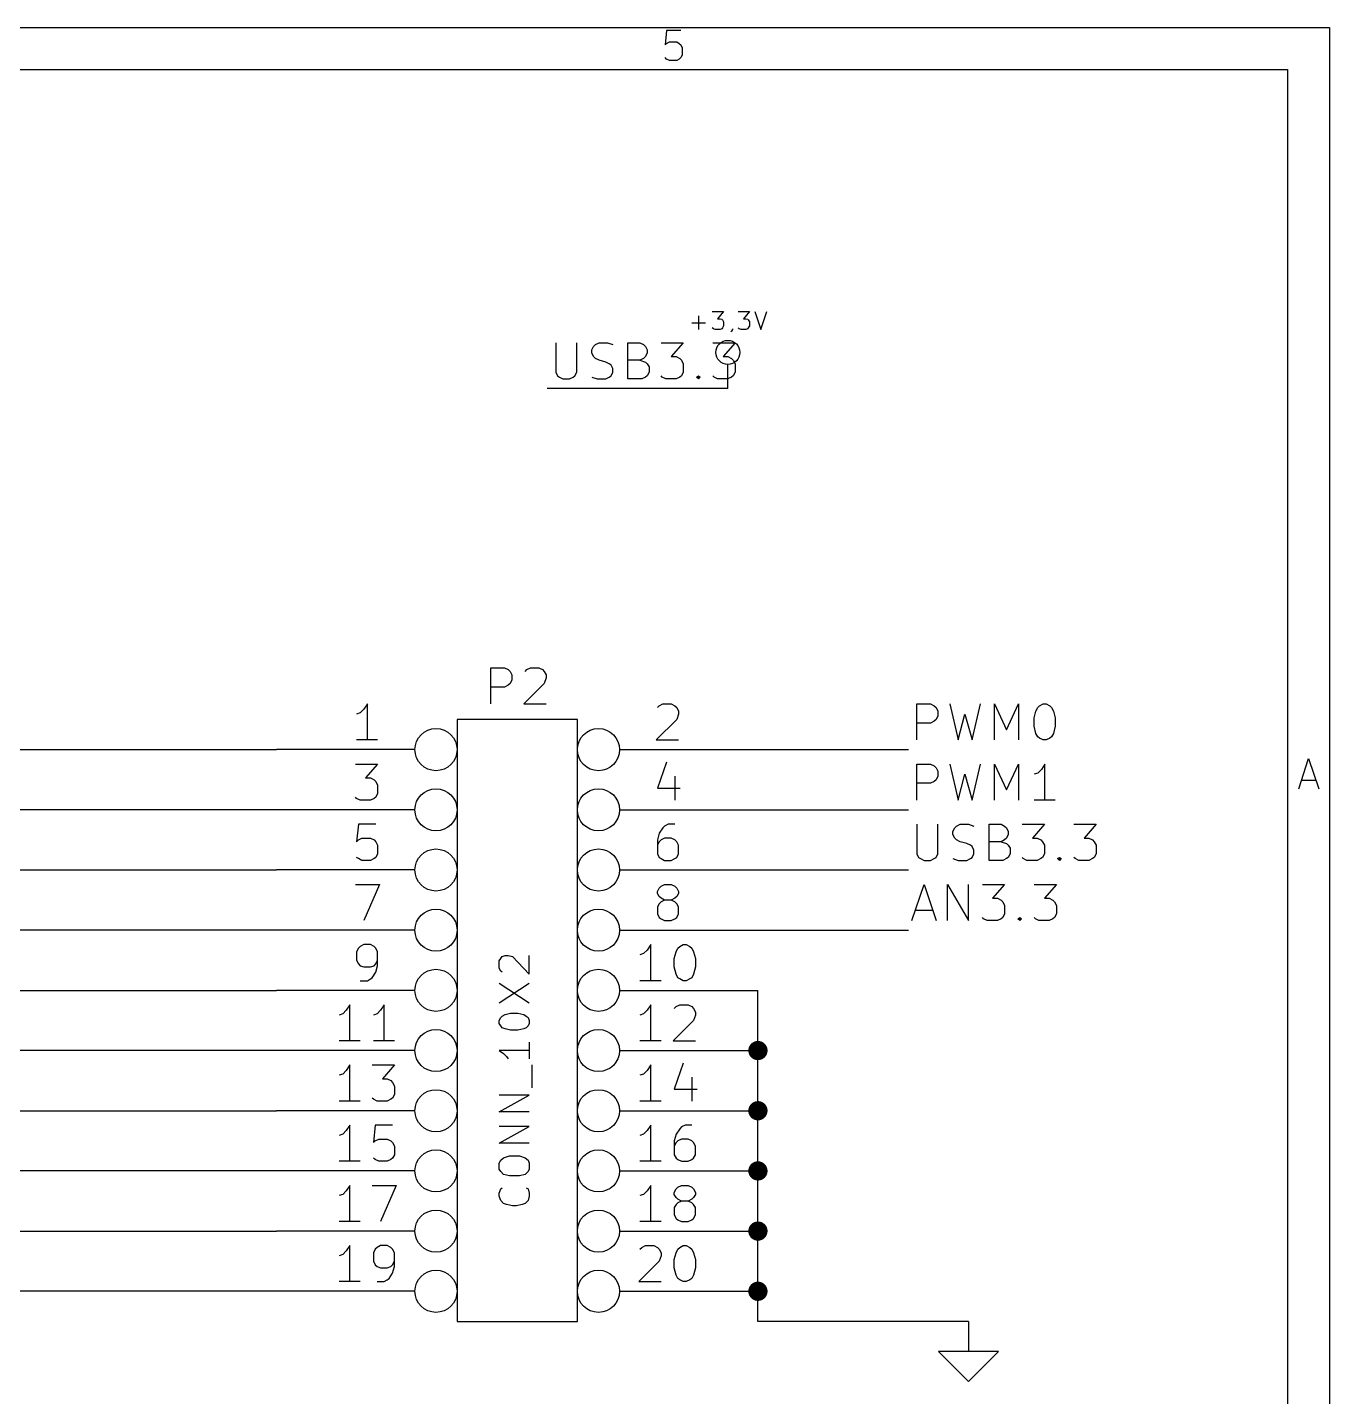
# Model space of a CAD drawing. Extents: x 4000 to 113000, y 4000 to 78670.
# Drawn here: x 91360 to 113000, y 55920 to 78670 of the extents above; entities that cross this region are included whole.
import ezdxf

# ---------------------------------------------------------------- set-up
doc = ezdxf.new("R2010")
doc.units = 0
doc.layers.add('BLACK', color=1, linetype='CONTINUOUS')

msp = doc.modelspace()

# ---------------------------------------------------------------- linework, layer by layer
at = {"layer": 'BLACK'}
for p, q in [((4000, 78670), (113000, 78670)), ((101980, 78620), (101960, 78380)), ((102220, 78620), (101980, 78620)), ((113000, 78670), (113000, 4000)), ((101960, 78380), (101980, 78400)), ((101980, 78400), (102030, 78430)), ((102030, 78430), (102150, 78430)), ((102150, 78430), (102190, 78400)), ((102190, 78400), (102220, 78380)), ((102220, 78380), (102240, 78330)), ((102240, 78330), (102240, 78210)), ((101980, 78140), (101960, 78170)), ((102030, 78120), (101980, 78140)), ((102150, 78120), (102030, 78120)), ((102190, 78140), (102150, 78120)), ((102220, 78170), (102190, 78140)), ((102240, 78210), (102220, 78170)), ((4700, 77970), (112300, 77970)), ((112300, 77970), (112300, 4700)), ((102740, 73950), (102930, 73950)), ((102930, 73950), (102830, 73830)), ((103170, 73950), (103360, 73950)), ((103360, 73950), (103260, 73830)), ((103450, 73950), (103550, 73650)), ((103550, 73650), (103650, 73950)), ((102400, 73760), (102630, 73760)), ((102520, 73650), (102520, 73880)), ((102830, 73830), (102870, 73830)), ((102870, 73830), (102900, 73820)), ((102900, 73820), (102910, 73810)), ((102910, 73810), (102930, 73780)), ((102930, 73710), (102910, 73680)), ((102930, 73780), (102930, 73710)), ((103260, 73830), (103300, 73830)), ((103300, 73830), (103330, 73820)), ((103330, 73820), (103340, 73810)), ((103340, 73810), (103360, 73780)), ((103360, 73710), (103340, 73680)), ((103360, 73780), (103360, 73710)), ((102760, 73660), (102740, 73680)), ((102790, 73650), (102760, 73660)), ((102870, 73650), (102790, 73650)), ((102900, 73660), (102870, 73650)), ((102910, 73680), (102900, 73660)), ((103060, 73620), (103050, 73610)), ((103080, 73650), (103060, 73620)), ((103080, 73660), (103080, 73650)), ((103190, 73660), (103170, 73680)), ((103220, 73650), (103190, 73660)), ((103300, 73650), (103220, 73650)), ((103330, 73660), (103300, 73650)), ((103340, 73680), (103330, 73660)), ((100140, 73430), (100140, 72940)), ((100490, 72940), (100490, 73430)), ((100740, 73310), (100770, 73370)), ((100740, 73260), (100740, 73310)), ((100770, 73200), (100740, 73260)), ((100770, 73370), (100800, 73400)), ((100800, 73400), (100860, 73430)), ((100860, 73430), (101000, 73430)), ((101000, 73430), (101090, 73400)), ((101340, 72830), (101340, 73430)), ((101340, 73430), (101540, 73430)), ((101540, 73430), (101600, 73400)), ((101600, 73400), (101630, 73370)), ((101630, 73370), (101660, 73310)), ((101660, 73260), (101630, 73200)), ((101660, 73310), (101660, 73260)), ((101890, 73430), (102260, 73430)), ((102260, 73430), (102060, 73200)), ((102750, 73430), (103120, 73430)), ((103120, 73430), (102920, 73200)), ((100800, 73170), (100770, 73200)), ((100860, 73140), (100800, 73170)), ((100970, 73110), (100860, 73140)), ((101030, 73080), (100970, 73110)), ((101060, 73060), (101030, 73080)), ((101090, 73000), (101060, 73060)), ((101540, 73140), (101340, 73140)), ((101600, 73170), (101540, 73140)), ((101540, 73140), (101630, 73110)), ((101630, 73200), (101600, 73170)), ((101630, 73110), (101660, 73080)), ((101660, 73080), (101690, 73030)), ((101690, 73030), (101690, 72940)), ((102060, 73200), (102140, 73200)), ((102140, 73200), (102200, 73170)), ((102200, 73170), (102230, 73140)), ((102230, 73140), (102260, 73080)), ((102260, 73080), (102260, 72940)), ((102920, 73200), (103000, 73200)), ((103000, 73200), (103060, 73170)), ((103000, 72670), (103000, 73070)), ((103060, 73170), (103090, 73140)), ((103090, 73140), (103120, 73080)), ((103120, 73080), (103120, 72940)), ((100140, 72940), (100170, 72880)), ((100170, 72880), (100200, 72860)), ((100200, 72860), (100260, 72830)), ((100260, 72830), (100370, 72830)), ((100370, 72830), (100430, 72860)), ((100430, 72860), (100460, 72880)), ((100460, 72880), (100490, 72940)), ((100740, 72860), (100830, 72830)), ((100830, 72830), (100970, 72830)), ((100970, 72830), (101030, 72860)), ((101030, 72860), (101060, 72880)), ((101060, 72880), (101090, 72940)), ((101090, 72940), (101090, 73000)), ((101570, 72830), (101340, 72830)), ((101630, 72860), (101570, 72830)), ((101660, 72880), (101630, 72860)), ((101690, 72940), (101660, 72880)), ((101910, 72860), (101890, 72880)), ((101970, 72830), (101910, 72860)), ((102140, 72830), (101970, 72830)), ((102200, 72860), (102140, 72830)), ((102230, 72880), (102200, 72860)), ((102260, 72940), (102230, 72880)), ((102480, 72860), (102510, 72880)), ((102510, 72830), (102480, 72860)), ((102510, 72880), (102540, 72860)), ((102510, 72880), (102510, 72830)), ((102540, 72860), (102510, 72830)), ((102770, 72860), (102750, 72880)), ((102830, 72830), (102770, 72860)), ((103000, 72830), (102830, 72830)), ((103060, 72860), (103000, 72830)), ((103090, 72880), (103060, 72860)), ((103120, 72940), (103090, 72880)), ((103000, 72670), (100000, 72670)), ((99060, 67430), (99060, 68030)), ((99060, 68030), (99290, 68030)), ((99290, 68030), (99350, 68000)), ((99660, 68000), (99720, 68030)), ((99720, 68030), (99860, 68030)), ((99860, 68030), (99920, 68000)), ((99350, 68000), (99380, 67970)), ((99380, 67970), (99410, 67910)), ((99410, 67830), (99380, 67770)), ((99410, 67910), (99410, 67830)), ((99630, 67970), (99660, 68000)), ((99920, 68000), (99950, 67970)), ((99950, 67970), (99980, 67910)), ((99980, 67860), (99950, 67770)), ((99980, 67910), (99980, 67860)), ((99290, 67710), (99060, 67710)), ((99350, 67740), (99290, 67710)), ((99380, 67770), (99350, 67740)), ((99950, 67770), (99610, 67430)), ((96950, 67340), (96890, 67280)), ((97010, 67430), (96950, 67340)), ((97010, 66830), (97010, 67430)), ((99610, 67430), (99980, 67430)), ((101830, 67370), (101860, 67400)), ((101860, 67400), (101920, 67430)), ((101920, 67430), (102060, 67430)), ((102060, 67430), (102120, 67400)), ((102120, 67400), (102150, 67370)), ((102150, 67370), (102180, 67310)), ((106140, 66830), (106140, 67430)), ((106140, 67430), (106370, 67430)), ((106370, 67430), (106430, 67400)), ((106430, 67400), (106460, 67370)), ((106460, 67370), (106490, 67310)), ((106690, 67430), (106830, 66830)), ((107060, 66830), (107200, 67430)), ((107430, 66830), (107430, 67430)), ((107430, 67430), (107630, 67000)), ((107630, 67000), (107830, 67430)), ((107830, 67430), (107830, 66830)), ((108120, 67310), (108150, 67370)), ((108150, 67370), (108180, 67400)), ((108180, 67400), (108240, 67430)), ((108240, 67430), (108290, 67430)), ((108290, 67430), (108350, 67400)), ((108350, 67400), (108380, 67370)), ((108380, 67370), (108410, 67310)), ((96890, 67280), (96830, 67260)), ((98500, 67170), (98500, 57170)), ((100500, 67170), (98500, 67170)), ((100500, 57170), (100500, 67170)), ((102150, 67170), (101810, 66830)), ((102180, 67260), (102150, 67170)), ((102180, 67310), (102180, 67260)), ((106430, 67140), (106370, 67110)), ((106460, 67170), (106430, 67140)), ((106490, 67230), (106460, 67170)), ((106490, 67310), (106490, 67230)), ((106830, 66830), (106940, 67260)), ((106940, 67260), (107060, 66830)), ((108090, 67200), (108120, 67310)), ((108090, 67060), (108090, 67200)), ((108410, 67310), (108440, 67200)), ((108440, 67200), (108440, 67060)), ((106370, 67110), (106140, 67110)), ((108120, 66940), (108090, 67060)), ((108150, 66880), (108120, 66940)), ((108410, 66940), (108380, 66880)), ((108440, 67060), (108410, 66940)), ((78000, 66670), (95500, 66670)), ((97800, 66670), (95500, 66670)), ((97180, 66830), (96830, 66830)), ((101200, 66670), (103500, 66670)), ((101810, 66830), (102180, 66830)), ((103500, 66670), (106000, 66670)), ((108180, 66860), (108150, 66880)), ((108240, 66830), (108180, 66860)), ((108290, 66830), (108240, 66830)), ((108350, 66860), (108290, 66830)), ((108380, 66880), (108350, 66860)), ((96810, 66430), (97180, 66430)), ((97180, 66430), (96980, 66200)), ((101980, 66460), (101830, 66030)), ((106140, 65830), (106140, 66430)), ((106140, 66430), (106370, 66430)), ((106370, 66430), (106430, 66400)), ((106690, 66430), (106830, 65830)), ((107060, 65830), (107200, 66430)), ((107430, 65830), (107430, 66430)), ((107430, 66430), (107630, 66000)), ((107630, 66000), (107830, 66430)), ((107830, 66430), (107830, 65830)), ((108270, 66430), (108210, 66340)), ((108270, 65830), (108270, 66430)), ((112490, 66020), (112650, 66520)), ((112650, 66520), (112820, 66020)), ((102120, 66230), (102120, 65830)), ((106430, 66400), (106460, 66370)), ((106460, 66370), (106490, 66310)), ((106490, 66230), (106460, 66170)), ((106490, 66310), (106490, 66230)), ((106830, 65830), (106940, 66260)), ((106940, 66260), (107060, 65830)), ((108150, 66280), (108090, 66260)), ((108210, 66340), (108150, 66280)), ((96980, 66200), (97060, 66200)), ((97060, 66200), (97120, 66170)), ((97120, 66170), (97150, 66140)), ((97150, 66140), (97180, 66080)), ((97180, 66080), (97180, 65940)), ((101830, 66030), (102210, 66030)), ((106370, 66110), (106140, 66110)), ((106430, 66140), (106370, 66110)), ((106460, 66170), (106430, 66140)), ((112540, 66160), (112770, 66160)), ((96830, 65860), (96810, 65880)), ((96890, 65830), (96830, 65860)), ((97060, 65830), (96890, 65830)), ((97120, 65860), (97060, 65830)), ((97150, 65880), (97120, 65860)), ((97180, 65940), (97150, 65880)), ((108440, 65830), (108090, 65830)), ((95500, 65670), (78500, 65670)), ((97800, 65670), (95500, 65670)), ((101200, 65670), (103500, 65670)), ((103500, 65670), (106000, 65670)), ((96860, 65430), (96830, 65140)), ((97150, 65430), (96860, 65430)), ((101920, 65370), (101860, 65280)), ((101950, 65400), (101920, 65370)), ((102010, 65430), (101950, 65400)), ((102120, 65430), (102010, 65430)), ((106140, 65430), (106140, 64940)), ((106490, 64940), (106490, 65430)), ((106740, 65310), (106770, 65370)), ((106740, 65260), (106740, 65310)), ((106770, 65370), (106800, 65400)), ((106800, 65400), (106860, 65430)), ((106860, 65430), (107000, 65430)), ((107000, 65430), (107090, 65400)), ((107340, 64830), (107340, 65430)), ((107340, 65430), (107540, 65430)), ((107540, 65430), (107600, 65400)), ((107600, 65400), (107630, 65370)), ((107630, 65370), (107660, 65310)), ((107660, 65310), (107660, 65260)), ((107890, 65430), (108260, 65430)), ((108260, 65430), (108060, 65200)), ((108750, 65430), (109120, 65430)), ((109120, 65430), (108920, 65200)), ((96830, 65140), (96860, 65170)), ((96860, 65170), (96920, 65200)), ((96920, 65200), (97060, 65200)), ((97060, 65200), (97120, 65170)), ((97120, 65170), (97150, 65140)), ((97150, 65140), (97180, 65080)), ((97180, 65080), (97180, 64940)), ((101860, 65280), (101830, 65170)), ((101830, 65170), (101830, 64940)), ((101860, 65140), (101830, 65080)), ((101890, 65170), (101860, 65140)), ((101950, 65200), (101890, 65170)), ((102060, 65200), (101950, 65200)), ((102120, 65170), (102060, 65200)), ((102150, 65140), (102120, 65170)), ((102180, 65080), (102150, 65140)), ((102180, 64940), (102180, 65080)), ((106770, 65200), (106740, 65260)), ((106800, 65170), (106770, 65200)), ((106860, 65140), (106800, 65170)), ((106970, 65110), (106860, 65140)), ((107030, 65080), (106970, 65110)), ((107060, 65060), (107030, 65080)), ((107540, 65140), (107340, 65140)), ((107600, 65170), (107540, 65140)), ((107540, 65140), (107630, 65110)), ((107630, 65200), (107600, 65170)), ((107660, 65260), (107630, 65200)), ((107630, 65110), (107660, 65080)), ((107660, 65080), (107690, 65030)), ((108060, 65200), (108140, 65200)), ((108140, 65200), (108200, 65170)), ((108200, 65170), (108230, 65140)), ((108230, 65140), (108260, 65080)), ((108260, 65080), (108260, 64940)), ((108920, 65200), (109000, 65200)), ((109000, 65200), (109060, 65170)), ((109060, 65170), (109090, 65140)), ((109090, 65140), (109120, 65080)), ((109120, 65080), (109120, 64940)), ((96860, 64860), (96830, 64880)), ((96920, 64830), (96860, 64860)), ((97120, 64860), (97060, 64830)), ((97150, 64880), (97120, 64860)), ((97180, 64940), (97150, 64880)), ((101830, 64940), (101860, 64880)), ((101860, 64880), (101890, 64860)), ((101890, 64860), (101950, 64830)), ((102060, 64830), (102120, 64860)), ((102120, 64860), (102150, 64880)), ((102150, 64880), (102180, 64940)), ((106140, 64940), (106170, 64880)), ((106170, 64880), (106200, 64860)), ((106200, 64860), (106260, 64830)), ((106370, 64830), (106430, 64860)), ((106430, 64860), (106460, 64880)), ((106460, 64880), (106490, 64940)), ((106740, 64860), (106830, 64830)), ((106970, 64830), (107030, 64860)), ((107030, 64860), (107060, 64880)), ((107090, 65000), (107060, 65060)), ((107060, 64880), (107090, 64940)), ((107090, 64940), (107090, 65000)), ((107630, 64860), (107570, 64830)), ((107660, 64880), (107630, 64860)), ((107690, 64940), (107660, 64880)), ((107690, 65030), (107690, 64940)), ((107910, 64860), (107890, 64880)), ((107970, 64830), (107910, 64860)), ((108200, 64860), (108140, 64830)), ((108230, 64880), (108200, 64860)), ((108260, 64940), (108230, 64880)), ((108480, 64860), (108510, 64880)), ((108510, 64830), (108480, 64860)), ((108510, 64880), (108540, 64860)), ((108510, 64880), (108510, 64830)), ((108540, 64860), (108510, 64830)), ((108770, 64860), (108750, 64880)), ((108830, 64830), (108770, 64860)), ((109060, 64860), (109000, 64830)), ((109090, 64880), (109060, 64860)), ((109120, 64940), (109090, 64880)), ((79000, 64670), (95500, 64670)), ((97800, 64670), (95500, 64670)), ((97060, 64830), (96920, 64830)), ((101200, 64670), (103500, 64670)), ((101950, 64830), (102060, 64830)), ((103500, 64670), (106000, 64670)), ((106260, 64830), (106370, 64830)), ((106830, 64830), (106970, 64830)), ((107570, 64830), (107340, 64830)), ((108140, 64830), (107970, 64830)), ((109000, 64830), (108830, 64830)), ((96810, 64430), (97210, 64430)), ((97210, 64430), (96950, 63830)), ((101860, 64370), (101890, 64400)), ((101890, 64400), (101950, 64430)), ((101950, 64430), (102060, 64430)), ((102060, 64430), (102120, 64400)), ((102120, 64400), (102150, 64370)), ((106060, 63830), (106260, 64430)), ((106260, 64430), (106460, 63830)), ((106650, 63830), (106650, 64430)), ((106650, 64430), (107000, 63830)), ((107000, 63830), (107000, 64430)), ((107230, 64430), (107600, 64430)), ((107600, 64430), (107400, 64200)), ((108090, 64430), (108460, 64430)), ((108460, 64430), (108260, 64200)), ((101830, 64310), (101860, 64370)), ((101830, 64280), (101830, 64310)), ((101860, 64230), (101830, 64280)), ((101890, 64200), (101860, 64230)), ((101950, 64170), (101890, 64200)), ((101950, 64170), (101890, 64140)), ((102060, 64170), (101950, 64170)), ((102120, 64200), (102060, 64170)), ((102120, 64140), (102060, 64170)), ((102150, 64230), (102120, 64200)), ((102150, 64370), (102180, 64310)), ((102180, 64280), (102150, 64230)), ((102180, 64310), (102180, 64280)), ((107400, 64200), (107480, 64200)), ((107480, 64200), (107540, 64170)), ((107540, 64170), (107570, 64140)), ((108260, 64200), (108340, 64200)), ((108340, 64200), (108400, 64170)), ((108400, 64170), (108430, 64140)), ((101860, 64110), (101830, 64060)), ((101830, 64060), (101830, 63940)), ((101830, 63940), (101860, 63880)), ((101890, 64140), (101860, 64110)), ((102150, 64110), (102120, 64140)), ((102180, 64060), (102150, 64110)), ((102150, 63880), (102180, 63940)), ((102180, 63940), (102180, 64060)), ((106110, 64000), (106400, 64000)), ((107570, 64140), (107600, 64080)), ((107600, 63940), (107570, 63880)), ((107600, 64080), (107600, 63940)), ((108430, 64140), (108460, 64080)), ((108460, 63940), (108430, 63880)), ((108460, 64080), (108460, 63940)), ((101860, 63880), (101890, 63860)), ((101890, 63860), (101950, 63830)), ((101950, 63830), (102060, 63830)), ((102060, 63830), (102120, 63860)), ((102120, 63860), (102150, 63880)), ((107250, 63860), (107230, 63880)), ((107310, 63830), (107250, 63860)), ((107480, 63830), (107310, 63830)), ((107540, 63860), (107480, 63830)), ((107570, 63880), (107540, 63860)), ((107820, 63860), (107850, 63880)), ((107850, 63830), (107820, 63860)), ((107850, 63880), (107880, 63860)), ((107850, 63880), (107850, 63830)), ((107880, 63860), (107850, 63830)), ((108110, 63860), (108090, 63880)), ((108170, 63830), (108110, 63860)), ((108340, 63830), (108170, 63830)), ((108400, 63860), (108340, 63830)), ((108430, 63880), (108400, 63860)), ((95500, 63670), (79500, 63670)), ((97800, 63670), (95500, 63670)), ((101200, 63670), (103500, 63670)), ((103500, 63670), (106000, 63670)), ((96860, 63370), (96830, 63310)), ((96830, 63310), (96830, 63170)), ((96890, 63400), (96860, 63370)), ((96950, 63430), (96890, 63400)), ((97060, 63430), (96950, 63430)), ((97120, 63400), (97060, 63430)), ((97150, 63370), (97120, 63400)), ((97180, 63310), (97150, 63370)), ((97180, 63080), (97180, 63310)), ((99250, 63230), (99300, 63250)), ((99300, 63250), (99350, 63250)), ((99350, 63250), (99420, 63230)), ((99700, 62940), (99700, 63250)), ((101600, 63280), (101540, 63260)), ((101660, 63340), (101600, 63280)), ((101720, 63430), (101660, 63340)), ((101720, 62830), (101720, 63430)), ((102110, 63200), (102140, 63310)), ((102140, 63310), (102170, 63370)), ((102170, 63370), (102200, 63400)), ((102200, 63400), (102260, 63430)), ((102260, 63430), (102310, 63430)), ((102310, 63430), (102370, 63400)), ((102370, 63400), (102400, 63370)), ((102400, 63370), (102430, 63310)), ((102430, 63310), (102460, 63200)), ((96830, 63170), (96860, 63110)), ((96860, 63110), (96890, 63080)), ((96890, 63080), (96950, 63060)), ((96950, 63060), (97060, 63060)), ((97060, 63060), (97120, 63080)), ((97120, 63080), (97150, 63110)), ((97150, 63110), (97180, 63170)), ((97150, 62970), (97180, 63080)), ((99200, 63160), (99230, 63200)), ((99200, 63040), (99200, 63160)), ((99230, 62990), (99200, 63040)), ((99230, 63200), (99250, 63230)), ((99420, 63230), (99700, 62940)), ((102110, 63060), (102110, 63200)), ((102140, 62940), (102110, 63060)), ((102460, 63060), (102430, 62940)), ((102460, 63200), (102460, 63060)), ((96890, 62830), (97010, 62830)), ((97010, 62830), (97060, 62860)), ((97060, 62860), (97090, 62880)), ((97090, 62880), (97150, 62970)), ((99200, 62460), (99700, 62790)), ((99200, 62790), (99700, 62460)), ((99250, 62970), (99230, 62990)), ((101890, 62830), (101540, 62830)), ((102170, 62880), (102140, 62940)), ((102200, 62860), (102170, 62880)), ((102260, 62830), (102200, 62860)), ((102310, 62830), (102260, 62830)), ((102370, 62860), (102310, 62830)), ((102400, 62880), (102370, 62860)), ((102430, 62940), (102400, 62880)), ((80000, 62670), (95500, 62670)), ((97800, 62670), (95500, 62670)), ((101200, 62670), (103500, 62670)), ((103500, 57170), (103500, 62670)), ((96660, 62340), (96600, 62280)), ((96720, 62430), (96660, 62340)), ((96720, 61830), (96720, 62430)), ((97230, 62340), (97170, 62280)), ((97290, 62430), (97230, 62340)), ((97290, 61830), (97290, 62430)), ((101660, 62340), (101600, 62280)), ((101720, 62430), (101660, 62340)), ((101720, 61830), (101720, 62430)), ((102110, 62370), (102140, 62400)), ((102140, 62400), (102200, 62430)), ((102200, 62430), (102340, 62430)), ((102340, 62430), (102400, 62400)), ((102400, 62400), (102430, 62370)), ((102430, 62370), (102460, 62310)), ((96600, 62280), (96540, 62260)), ((97170, 62280), (97110, 62260)), ((99200, 62170), (99230, 62220)), ((99200, 62120), (99200, 62170)), ((99230, 62080), (99200, 62120)), ((99230, 62220), (99250, 62240)), ((99250, 62240), (99300, 62270)), ((99300, 62270), (99390, 62290)), ((99390, 62290), (99510, 62290)), ((99510, 62290), (99610, 62270)), ((99610, 62270), (99650, 62240)), ((99650, 62240), (99680, 62220)), ((99680, 62220), (99700, 62170)), ((99700, 62120), (99680, 62080)), ((99700, 62170), (99700, 62120)), ((101600, 62280), (101540, 62260)), ((102430, 62170), (102090, 61830)), ((102460, 62260), (102430, 62170)), ((102460, 62310), (102460, 62260)), ((99250, 62050), (99230, 62080)), ((99300, 62030), (99250, 62050)), ((99390, 62010), (99300, 62030)), ((99510, 62010), (99390, 62010)), ((99610, 62030), (99510, 62010)), ((99650, 62050), (99610, 62030)), ((99680, 62080), (99650, 62050)), ((95500, 61670), (80500, 61670)), ((97800, 61670), (95500, 61670)), ((96890, 61830), (96540, 61830)), ((97460, 61830), (97110, 61830)), ((99700, 61670), (99200, 61670)), ((99200, 61670), (99270, 61620)), ((99700, 61810), (99700, 61530)), ((101200, 61670), (103500, 61670)), ((101890, 61830), (101540, 61830)), ((102090, 61830), (102460, 61830)), ((96720, 61430), (96660, 61340)), ((96720, 60830), (96720, 61430)), ((97090, 61430), (97460, 61430)), ((97460, 61430), (97260, 61200)), ((99270, 61620), (99320, 61570)), ((99320, 61570), (99350, 61530)), ((99750, 61050), (99750, 61430)), ((101720, 61430), (101660, 61340)), ((101720, 60830), (101720, 61430)), ((102260, 61460), (102110, 61030)), ((96600, 61280), (96540, 61260)), ((96660, 61340), (96600, 61280)), ((97260, 61200), (97340, 61200)), ((97340, 61200), (97400, 61170)), ((101600, 61280), (101540, 61260)), ((101660, 61340), (101600, 61280)), ((102400, 61230), (102400, 60830)), ((97400, 61170), (97430, 61140)), ((97430, 61140), (97460, 61080)), ((97460, 61080), (97460, 60940)), ((102110, 61030), (102490, 61030)), ((96890, 60830), (96540, 60830)), ((97110, 60860), (97090, 60880)), ((97170, 60830), (97110, 60860)), ((97340, 60830), (97170, 60830)), ((97400, 60860), (97340, 60830)), ((97430, 60880), (97400, 60860)), ((97460, 60940), (97430, 60880)), ((99200, 60650), (99700, 60930)), ((99700, 60930), (99200, 60930)), ((101890, 60830), (101540, 60830)), ((81000, 60670), (95500, 60670)), ((97800, 60670), (95500, 60670)), ((99700, 60650), (99200, 60650)), ((101200, 60670), (103500, 60670)), ((96660, 60340), (96600, 60280)), ((96720, 60430), (96660, 60340)), ((96720, 59830), (96720, 60430)), ((97140, 60430), (97110, 60140)), ((97430, 60430), (97140, 60430)), ((99200, 60130), (99700, 60410)), ((99700, 60410), (99200, 60410)), ((101660, 60340), (101600, 60280)), ((101720, 60430), (101660, 60340)), ((101720, 59830), (101720, 60430)), ((102200, 60370), (102140, 60280)), ((102230, 60400), (102200, 60370)), ((102290, 60430), (102230, 60400)), ((102400, 60430), (102290, 60430)), ((96600, 60280), (96540, 60260)), ((97110, 60140), (97140, 60170)), ((97140, 60170), (97200, 60200)), ((97200, 60200), (97340, 60200)), ((97340, 60200), (97400, 60170)), ((97400, 60170), (97430, 60140)), ((97430, 60140), (97460, 60080)), ((97460, 60080), (97460, 59940)), ((99700, 60130), (99200, 60130)), ((101600, 60280), (101540, 60260)), ((102140, 60280), (102110, 60170)), ((102110, 60170), (102110, 59940)), ((102140, 60140), (102110, 60080)), ((102170, 60170), (102140, 60140)), ((102230, 60200), (102170, 60170)), ((102340, 60200), (102230, 60200)), ((102400, 60170), (102340, 60200)), ((102430, 60140), (102400, 60170)), ((102460, 60080), (102430, 60140)), ((102460, 59940), (102460, 60080)), ((97140, 59860), (97110, 59880)), ((97200, 59830), (97140, 59860)), ((97400, 59860), (97340, 59830)), ((97430, 59880), (97400, 59860)), ((97460, 59940), (97430, 59880)), ((99200, 59800), (99230, 59850)), ((99230, 59850), (99270, 59890)), ((99270, 59890), (99370, 59920)), ((99370, 59920), (99540, 59920)), ((99540, 59920), (99630, 59890)), ((99630, 59890), (99680, 59850)), ((99680, 59850), (99700, 59800)), ((102110, 59940), (102140, 59880)), ((102140, 59880), (102170, 59860)), ((102170, 59860), (102230, 59830)), ((102340, 59830), (102400, 59860)), ((102400, 59860), (102430, 59880)), ((102430, 59880), (102460, 59940)), ((95500, 59670), (81500, 59670)), ((97800, 59670), (95500, 59670)), ((96890, 59830), (96540, 59830)), ((97340, 59830), (97200, 59830)), ((99200, 59700), (99200, 59800)), ((99230, 59660), (99200, 59700)), ((99270, 59610), (99230, 59660)), ((99370, 59590), (99270, 59610)), ((99630, 59610), (99540, 59590)), ((99680, 59660), (99630, 59610)), ((99700, 59700), (99680, 59660)), ((99700, 59800), (99700, 59700)), ((101200, 59670), (103500, 59670)), ((101890, 59830), (101540, 59830)), ((102230, 59830), (102340, 59830)), ((96720, 59430), (96660, 59340)), ((96720, 58830), (96720, 59430)), ((97090, 59430), (97490, 59430)), ((97490, 59430), (97230, 58830)), ((99230, 59370), (99250, 59390)), ((99540, 59590), (99370, 59590)), ((99650, 59390), (99680, 59370)), ((101720, 59430), (101660, 59340)), ((101720, 58830), (101720, 59430)), ((102140, 59370), (102170, 59400)), ((102170, 59400), (102230, 59430)), ((102230, 59430), (102340, 59430)), ((102340, 59430), (102400, 59400)), ((102400, 59400), (102430, 59370)), ((96600, 59280), (96540, 59260)), ((96660, 59340), (96600, 59280)), ((99200, 59300), (99230, 59370)), ((99200, 59250), (99200, 59300)), ((99230, 59180), (99200, 59250)), ((99270, 59130), (99230, 59180)), ((99680, 59180), (99630, 59130)), ((99680, 59370), (99700, 59300)), ((99700, 59250), (99680, 59180)), ((99700, 59300), (99700, 59250)), ((101600, 59280), (101540, 59260)), ((101660, 59340), (101600, 59280)), ((102110, 59310), (102140, 59370)), ((102110, 59280), (102110, 59310)), ((102140, 59230), (102110, 59280)), ((102170, 59200), (102140, 59230)), ((102230, 59170), (102170, 59200)), ((102230, 59170), (102170, 59140)), ((102340, 59170), (102230, 59170)), ((102400, 59200), (102340, 59170)), ((102400, 59140), (102340, 59170)), ((102430, 59230), (102400, 59200)), ((102430, 59370), (102460, 59310)), ((102460, 59280), (102430, 59230)), ((102460, 59310), (102460, 59280)), ((99320, 59110), (99270, 59130)), ((99420, 59090), (99320, 59110)), ((99490, 59090), (99420, 59090)), ((99580, 59110), (99490, 59090)), ((99630, 59130), (99580, 59110)), ((102140, 59110), (102110, 59060)), ((102110, 59060), (102110, 58940)), ((102110, 58940), (102140, 58880)), ((102170, 59140), (102140, 59110)), ((102430, 59110), (102400, 59140)), ((102460, 59060), (102430, 59110)), ((102430, 58880), (102460, 58940)), ((102460, 58940), (102460, 59060)), ((96890, 58830), (96540, 58830)), ((101890, 58830), (101540, 58830)), ((102140, 58880), (102170, 58860)), ((102170, 58860), (102230, 58830)), ((102230, 58830), (102340, 58830)), ((102340, 58830), (102400, 58860)), ((102400, 58860), (102430, 58880)), ((81500, 58670), (95500, 58670)), ((97800, 58670), (95500, 58670)), ((101200, 58670), (103500, 58670)), ((96600, 58280), (96540, 58260)), ((96660, 58340), (96600, 58280)), ((96720, 58430), (96660, 58340)), ((96720, 57830), (96720, 58430)), ((97140, 58370), (97110, 58310)), ((97110, 58310), (97110, 58170)), ((97170, 58400), (97140, 58370)), ((97230, 58430), (97170, 58400)), ((97340, 58430), (97230, 58430)), ((97400, 58400), (97340, 58430)), ((97430, 58370), (97400, 58400)), ((97460, 58310), (97430, 58370)), ((97460, 58080), (97460, 58310)), ((101540, 58370), (101570, 58400)), ((101570, 58400), (101630, 58430)), ((101630, 58430), (101770, 58430)), ((101770, 58430), (101830, 58400)), ((101830, 58400), (101860, 58370)), ((101860, 58370), (101890, 58310)), ((101890, 58260), (101860, 58170)), ((101890, 58310), (101890, 58260)), ((102110, 58200), (102140, 58310)), ((102140, 58310), (102170, 58370)), ((102170, 58370), (102200, 58400)), ((102200, 58400), (102260, 58430)), ((102260, 58430), (102310, 58430)), ((102310, 58430), (102370, 58400)), ((102370, 58400), (102400, 58370)), ((102400, 58370), (102430, 58310)), ((102430, 58310), (102460, 58200)), ((97110, 58170), (97140, 58110)), ((97140, 58110), (97170, 58080)), ((97170, 58080), (97230, 58060)), ((97230, 58060), (97340, 58060)), ((97340, 58060), (97400, 58080)), ((97400, 58080), (97430, 58110)), ((97430, 58110), (97460, 58170)), ((97430, 57970), (97460, 58080)), ((101860, 58170), (101520, 57830)), ((102110, 58060), (102110, 58200)), ((102140, 57940), (102110, 58060)), ((102460, 58060), (102430, 57940)), ((102460, 58200), (102460, 58060)), ((96890, 57830), (96540, 57830)), ((97170, 57830), (97290, 57830)), ((97290, 57830), (97340, 57860)), ((97340, 57860), (97370, 57880)), ((97370, 57880), (97430, 57970)), ((101520, 57830), (101890, 57830)), ((102170, 57880), (102140, 57940)), ((102200, 57860), (102170, 57880)), ((102260, 57830), (102200, 57860)), ((102310, 57830), (102260, 57830)), ((102370, 57860), (102310, 57830)), ((102400, 57880), (102370, 57860)), ((102430, 57940), (102400, 57880)), ((95500, 57670), (81000, 57670)), ((97800, 57670), (95500, 57670)), ((101200, 57670), (103500, 57670)), ((98500, 57170), (100500, 57170)), ((107000, 57170), (103500, 57170)), ((107000, 57170), (107000, 56670)), ((106500, 56670), (107000, 56170)), ((107500, 56670), (106500, 56670)), ((107000, 56170), (107500, 56670))]:
    msp.add_line(p, q, dxfattribs=at)
at = {"layer": 'BLACK', "const_width": 160}
for points in [[(103420, 61670, 1), (103580, 61670, 1)], [(103420, 60670, 1), (103580, 60670, 1)], [(103420, 59670, 1), (103580, 59670, 1)], [(103420, 58670, 1), (103580, 58670, 1)], [(103420, 57670, 1), (103580, 57670, 1)]]:
    msp.add_lwpolyline(points, format="xyb", close=True, dxfattribs=at)
at = {"layer": 'BLACK'}
for centre, radius in [((103000, 73270), 200), ((98150, 66670), 350), ((100850, 66670), 350), ((98150, 65670), 350), ((100850, 65670), 350), ((98150, 64670), 350), ((100850, 64670), 350), ((98150, 63670), 350), ((100850, 63670), 350), ((98150, 62670), 350), ((100850, 62670), 350), ((98150, 61670), 350), ((100850, 61670), 350), ((98150, 60670), 350), ((100850, 60670), 350), ((98150, 59670), 350), ((100850, 59670), 350), ((98150, 58670), 350), ((100850, 58670), 350), ((98150, 57670), 350), ((100850, 57670), 350)]:
    msp.add_circle(centre, radius, dxfattribs=at)

doc.saveas('drawing.dxf')
